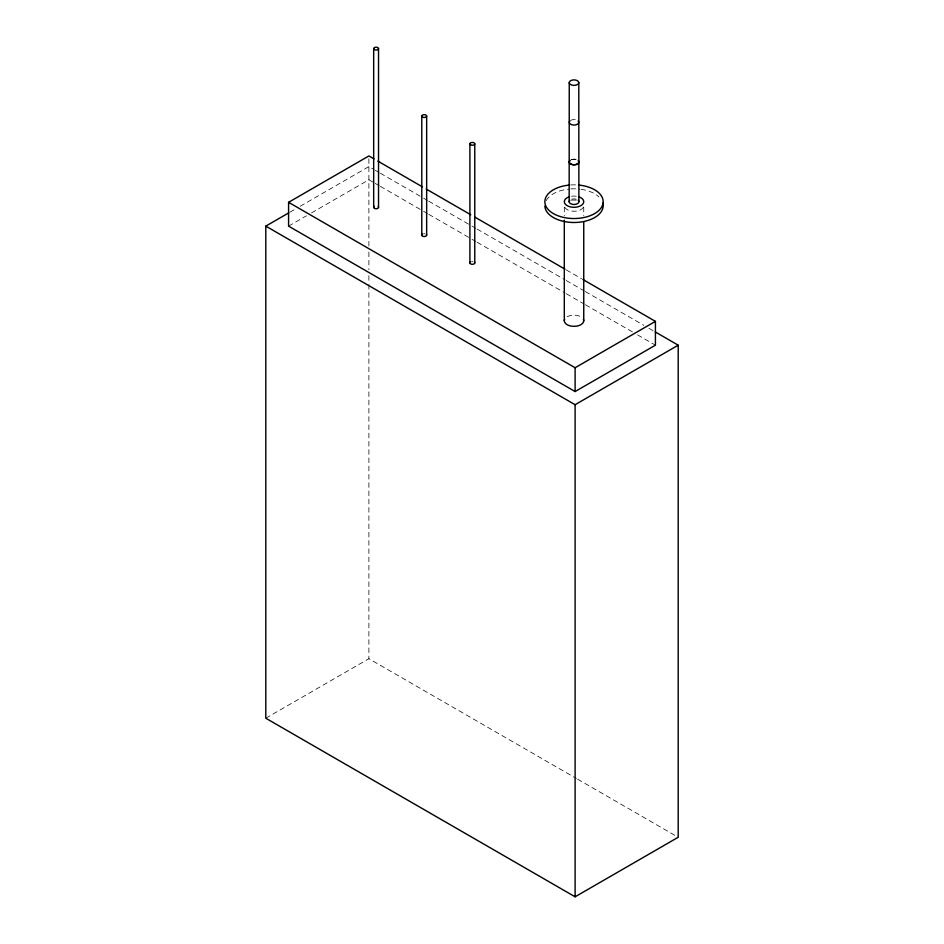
<?xml version="1.0" encoding="UTF-8"?>
<svg xmlns="http://www.w3.org/2000/svg" width="944" height="944" viewBox="0 0 944 944"><rect width="100%" height="100%" fill="white"/><g stroke="black" fill="none" stroke-linecap="round" stroke-linejoin="round"><path stroke-width="0.71" stroke-dasharray="4.72 3.54" d="M289.973 212.164L295.071 209.226M300.157 206.288L368.892 166.604L373.989 169.542M288.581 226.123L306.422 215.822M311.532 212.884L368.892 179.761L373.989 182.699M265.795 718.219L368.892 658.7L576.383 778.481M566.282 269.901L581.563 278.728M375.264 170.274L379.075 172.481M380.349 173.212L422.357 197.461M423.632 198.205L427.443 200.411M428.718 201.143L470.726 225.392M472 226.123L475.823 228.33M477.086 229.062L564.925 279.778M566.199 280.51L584.017 290.799M585.292 291.531L643.843 325.338M648.929 328.276L654.027 331.214M375.264 183.431L379.087 185.638M380.361 186.369L422.381 210.63M423.655 211.373L427.479 213.58M428.753 214.312L470.773 238.572M472.047 239.304L475.87 241.511M477.133 242.254L565.008 292.982M566.282 293.714L584.112 304.003M585.386 304.747L632.504 331.946M637.589 334.884L655.419 345.185M577.645 779.213L678.205 837.269M583.746 207.114L583.746 215.857M564.3 207.114L564.3 215.857M368.892 158.745L368.892 246.16M368.892 252.048L368.892 269.736M368.892 275.624L368.892 282.999M368.892 284.463L368.892 658.7M567.143 316.771A9.723 5.617 0 0 1 580.89 316.771M571.592 199.255A4.862 2.808 0 0 1 577.457 199.703M571.592 159.571A4.862 2.808 0 0 1 577.457 160.02A4.767 2.749 0 0 0 570.648 160.055M570.648 120.372A4.767 2.749 0 0 1 577.386 120.372M570.872 184.953A29.158 16.839 0 0 1 577.221 184.953M571.509 196.269A9.723 5.617 0 0 1 576.536 196.269M583.416 207.114A9.723 5.617 0 0 1 574.023 211.267A9.723 5.617 0 0 1 564.63 207.114M571.509 200.234A9.723 5.617 0 0 1 576.536 200.234M546.21 200.588A29.158 16.839 0 0 1 569.61 189.012M570.872 188.918A29.158 16.839 0 0 1 579.734 189.142M580.973 189.307A29.158 16.839 0 0 1 598.968 196.93M423.585 233.77A2.431 1.404 0 0 1 424.847 233.77M471.705 261.547A2.431 1.404 0 0 1 472.968 261.547"/><path stroke-width="1.42" d="M582.837 279.459L655.419 321.373L655.419 345.185L575.108 391.548L288.581 226.123L288.581 202.311L368.892 155.949L373.989 158.887M655.301 331.958L678.205 345.185L678.205 837.269L575.108 896.8L265.795 718.219L265.795 226.123L288.699 212.896M288.581 202.311L575.108 367.735L655.419 321.373M265.795 226.123L575.108 404.705L678.205 345.185M377.812 161.094L422.381 186.829M426.204 189.036L470.773 214.76M474.596 216.967L565.008 269.17M583.746 221.687L583.746 320.748M578.79 82.635A4.767 2.749 0 0 1 571.639 85.019A4.767 2.749 0 0 1 571.639 80.252A4.767 2.749 0 0 1 578.79 82.635L578.884 201.686M575.108 367.735L575.108 391.548M575.108 404.705L575.108 896.8M569.256 82.635L569.161 201.686M564.3 220.223L564.3 320.748M474.761 143.842L474.761 262.904M469.9 143.842L469.9 262.904M426.653 116.065L426.653 235.127M421.791 116.065L421.791 235.127M378.532 48.604A2.431 1.404 0 0 1 374.886 49.82A2.431 1.404 0 0 1 374.886 47.389A2.431 1.404 0 0 1 378.532 48.604L378.532 207.338M373.671 48.604L373.671 207.338M583.416 319.296A9.723 5.617 0 0 1 574.023 326.353A9.723 5.617 0 0 1 564.63 319.296M578.235 200.281A4.862 2.808 0 0 1 574.023 204.494A4.862 2.808 0 0 1 569.81 200.281M569.81 160.598A4.862 2.808 0 0 0 574.023 164.811A4.862 2.808 0 0 0 578.235 160.598A4.767 2.749 0 0 1 574.023 164.752A4.767 2.749 0 0 1 569.893 160.633M578.141 120.95A4.767 2.749 0 0 1 574.023 125.068A4.767 2.749 0 0 1 569.893 120.95M578.483 185.048A29.158 16.839 0 0 1 598.484 210.854A29.158 16.839 0 0 1 549.526 210.831A29.158 16.839 0 0 1 569.61 185.048M578.884 196.824A9.723 5.617 0 0 1 581.469 205.296A9.723 5.617 0 0 1 566.577 205.296A9.723 5.617 0 0 1 569.161 196.824M602.85 203.113A29.158 16.839 0 0 1 576.536 222.43A29.158 16.839 0 0 1 544.865 206.016M378.202 206.642A2.431 1.404 0 0 1 377.494 208.494A2.431 1.404 0 0 1 374.237 208.246A2.431 1.404 0 0 1 374.379 206.347M426.322 234.419A2.431 1.404 0 0 1 425.614 236.271A2.431 1.404 0 0 1 422.357 236.024A2.431 1.404 0 0 1 422.499 234.136M474.443 262.196A2.431 1.404 0 0 1 473.723 264.049A2.431 1.404 0 0 1 470.466 263.801A2.431 1.404 0 0 1 470.619 261.913M422.499 117.056A2.431 1.404 0 0 0 426.57 116.431A2.431 1.404 0 0 0 423.585 114.708A2.431 1.404 0 0 0 422.499 117.056M470.619 144.833A2.431 1.404 0 0 0 474.679 144.208A2.431 1.404 0 0 0 471.705 142.485A2.431 1.404 0 0 0 470.619 144.833"/></g></svg>
